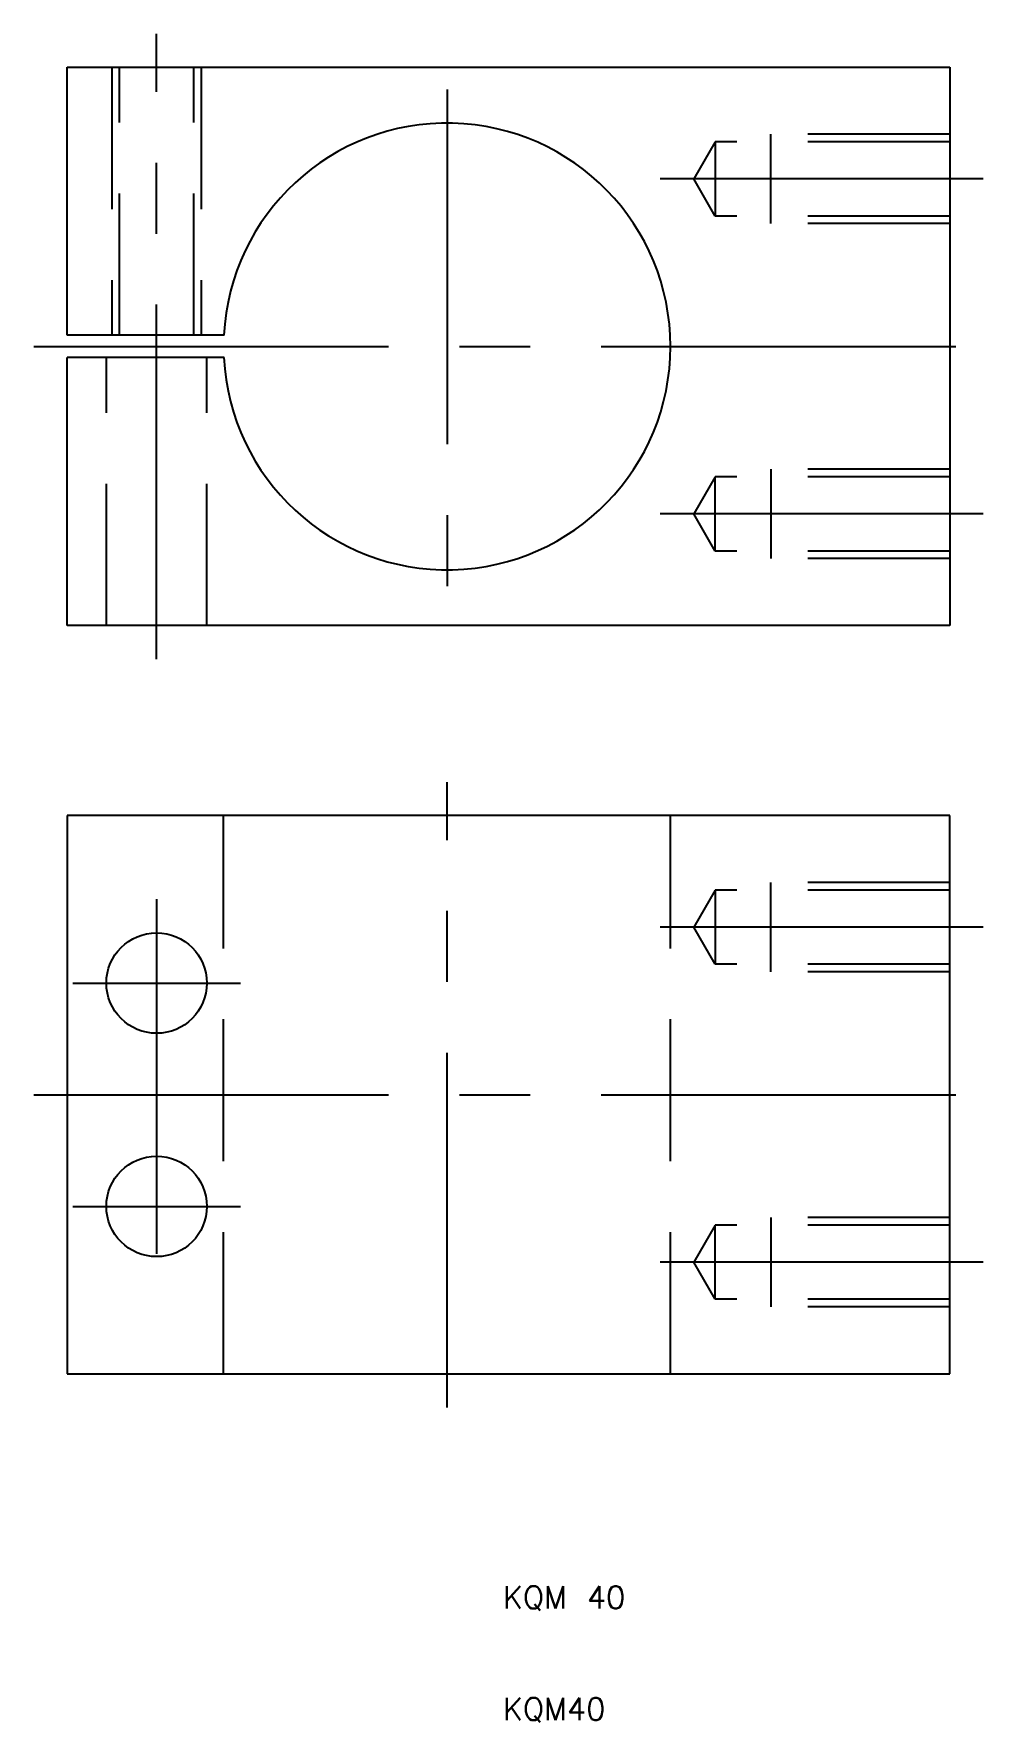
# Model space of a CAD drawing. Extents: x -32 to 53, y 10 to 161.
import ezdxf

# ---------------------------------------------------------------- set-up
doc = ezdxf.new("R2010")
doc.units = 0
doc.linetypes.add('CENTER', pattern=[50.8, 31.75, -6.35, 6.35, -6.35])
doc.linetypes.add('DASHED', pattern=[19.05, 12.7, -6.35])
doc.layers.get('0').update_dxf_attribs({"linetype": 'CONTINUOUS'})
doc.layers.add('CENTER', color=1, linetype='CENTER')
doc.styles.get("Standard").update_dxf_attribs({"font": 'txt.shx'})

msp = doc.modelspace()

# ---------------------------------------------------------------- linework, layer by layer
for p, q in [((-29, 158), (50, 158)), ((-29, 134), (-29, 158)), ((50, 158), (50, 108)), ((-14.97, 134), (-29, 134)), ((-14.97, 132), (-29, 132)), ((-29, 108), (-29, 132)), ((50, 108), (-29, 108)), ((-29, 91), (-29, 41)), ((50, 91), (-29, 91)), ((50, 41), (50, 91)), ((-29, 41), (50, 41))]:
    msp.add_line(p, q)
at = {"color": 3, "linetype": 'DASHED'}
for p, q in [((-25, 158), (-25, 134)), ((-24.32, 134), (-24.32, 158)), ((-17.68, 134), (-17.68, 158)), ((-17, 158), (-17, 134)), ((29, 151.32), (27.08, 148)), ((29, 151.32), (29, 144.68)), ((50, 151.32), (29, 151.32)), ((34, 144), (34, 152)), ((50, 152), (34, 152)), ((29, 144.68), (27.08, 148)), ((50, 144.68), (29, 144.68)), ((50, 144), (34, 144)), ((-25.5, 108), (-25.5, 132)), ((-16.5, 108), (-16.5, 132)), ((29, 121.32), (27.08, 118)), ((50, 121.32), (29, 121.32)), ((29, 114.68), (29, 121.32)), ((50, 122), (34, 122)), ((34, 122), (34, 114)), ((29, 114.68), (27.08, 118)), ((50, 114.68), (29, 114.68)), ((50, 114), (34, 114)), ((-15, 41), (-15, 91)), ((25, 41), (25, 91)), ((34, 77), (34, 85)), ((50, 85), (34, 85)), ((29, 84.32), (27.08, 81)), ((29, 84.32), (29, 77.68)), ((50, 84.32), (29, 84.32)), ((29, 77.68), (27.08, 81)), ((50, 77.68), (29, 77.68)), ((50, 77), (34, 77)), ((34, 55), (34, 47)), ((50, 55), (34, 55)), ((29, 54.32), (27.08, 51)), ((29, 47.68), (29, 54.32)), ((50, 54.32), (29, 54.32)), ((29, 47.68), (27.08, 51)), ((50, 47.68), (29, 47.68)), ((50, 47), (34, 47))]:
    msp.add_line(p, q, dxfattribs=at)
for centre in [(-21, 76), (-21, 56)]:
    msp.add_circle(centre, 4.5)
msp.add_arc((5, 133), 20, 182.866, 177.134)
at = {"layer": 'CENTER'}
for p, q in [((-21, 105), (-21, 161)), ((5, 156), (5, 110)), ((53, 148), (24.08, 148)), ((-32, 133), (53, 133)), ((53, 118), (24.08, 118)), ((5, 38), (5, 94)), ((-21, 83.5), (-21, 48.5)), ((53, 81), (24.08, 81)), ((-28.5, 76), (-13.5, 76)), ((-32, 66), (53, 66)), ((-28.5, 56), (-13.5, 56)), ((53, 51), (24.08, 51))]:
    msp.add_line(p, q, dxfattribs=at)

# ---------------------------------------------------------------- texts
for s, p in [('KQM 40', (10, 20)), ('KQM40', (10, 10))]:
    msp.add_text(s, height=2).set_placement(p)

doc.saveas('drawing.dxf')
